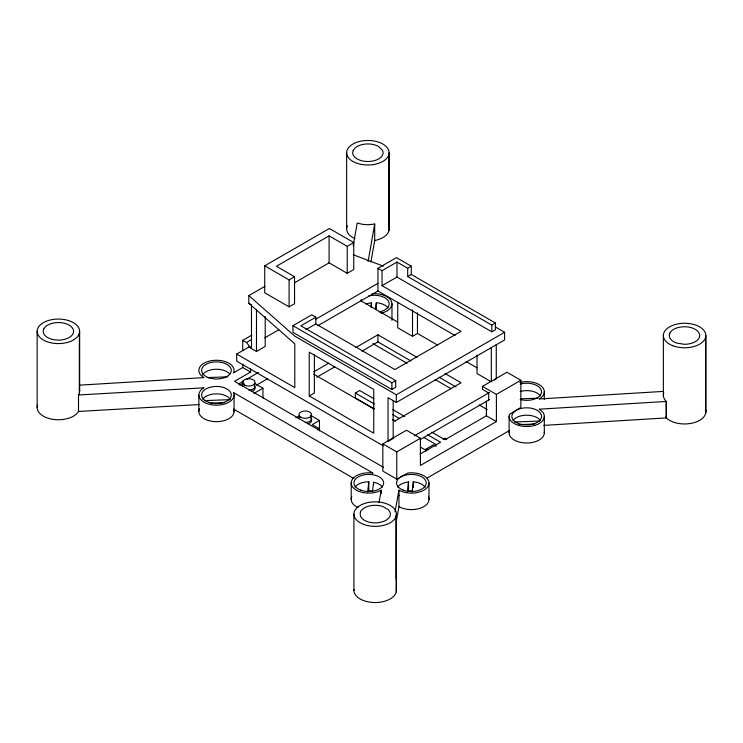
<?xml version="1.0" encoding="UTF-8"?>
<svg xmlns="http://www.w3.org/2000/svg" width="743" height="743" viewBox="0 0 743 743"><rect width="100%" height="100%" fill="white"/><g stroke="black" fill="none" stroke-linecap="round" stroke-linejoin="round"><path stroke-width="1.11" d="M37.15 407.508L37.15 331.322M79.455 392.629L79.455 332.929L79.455 392.629A21.278 12.287 0 0 1 78.507 394.979L78.507 411.446A21.241 12.259 0 0 1 61.167 419.665L59.784 419.739A21.241 12.259 0 0 1 37.559 405.111M388.942 230.506L388.942 154.33L388.942 230.506A21.241 12.259 0 0 1 374.704 240.518L370.915 262.075M396.195 578.964L396.233 515.698L396.233 591.874A21.241 12.259 0 0 1 377.946 602.434L376.562 602.508A21.241 12.259 0 0 1 353.974 589.468M665.561 417.12A21.241 12.259 0 0 0 685.984 423.937L687.377 423.854A21.241 12.259 0 0 0 705.664 413.303L705.664 337.118M705.85 411.696L705.85 335.52M370.971 307.231L371.472 302.828A14.841 8.563 0 0 0 366.123 304.101M375.531 309.562L376.302 302.735A14.841 8.563 0 0 1 388.078 307.946M367.636 492.015L368.797 481.78A14.841 8.563 0 0 0 355.089 487.074M372.568 491.039L373.571 482.235A14.841 8.563 0 0 1 382.506 487.074M407.368 491.857L408.492 481.947A14.841 8.563 0 0 0 397.672 487.074M412.161 492.089L413.322 481.854A14.841 8.563 0 0 1 425.089 487.074M353.213 245.692L357.207 223.049L362.38 224.275A21.241 12.259 0 0 0 369.271 224.665L374.695 224.042L374.704 240.518M368.11 261.48L374.695 224.042M379.032 502.528L381.243 490.148A17.609 10.161 0 0 1 351.95 485.913A17.609 10.161 0 0 1 372.234 472.994L373.005 473.096L233.543 392.583L233.729 393.028A17.609 10.161 0 0 1 211.346 404.731A17.609 10.161 0 0 1 204.009 387.818L78.507 394.979M395.053 511.825L398.935 490.148A17.609 10.161 0 0 0 428.228 485.913A17.609 10.161 0 0 0 407.953 472.994L396.753 479.114L382.831 471.081L382.831 443.887L406.486 430.225L420.408 438.268L420.408 465.452L496.389 421.587L496.389 394.394L520.852 380.277L520.852 407.47L509.438 414.399A17.609 10.161 0 0 0 531.821 426.101A17.609 10.161 0 0 0 539.158 409.189L666.295 401.443L666.295 417.91L543.783 425.386M396.474 520.314L398.935 506.624L398.935 490.148M663.778 392.833L663.415 394.422A21.241 12.259 0 0 0 664.093 398.397L664.493 399.167A21.241 12.259 0 0 0 666.211 401.35L666.295 417.91M79.408 392.369L79.585 391.83A21.241 12.259 0 0 0 79.222 388.635M388.895 230.246L389.072 229.708A21.241 12.259 0 0 0 388.942 227.302M353.752 242.571L347.222 246.332L329.093 235.865L276.424 266.273L294.553 276.74L294.553 303.72L289.101 306.868L264.722 292.788L264.722 265.818L329.372 228.491L353.752 242.571L353.752 269.542L347.222 273.313L329.093 262.846L294.312 282.925M383.304 445.846L236.711 361.209L236.711 354.077L294.795 387.614L294.795 343.833L248.84 303.293L248.84 295.603L264.852 286.361M264.722 265.818L289.101 279.888L294.553 276.74M242.738 350.547L242.738 340.35L251.747 335.149M242.738 340.35L246.462 342.495L251.459 339.607M317.735 325.759L377.946 291.005L377.946 268.316L396.456 257.626L411.278 266.189L411.278 274.464L495.386 323.029L495.386 329.743L491.81 331.815L396.966 277.055L382.032 285.684L382.032 270.684L396.966 262.056L407.693 268.26L411.278 266.189M236.711 354.077L249.741 346.554M264.768 337.879L278.801 329.781M315.812 317.196L300.869 325.824L395.703 380.583L395.713 387.298L391.886 389.499L292.956 332.381L292.956 325.666L311.716 314.828L315.812 317.196L315.812 323.911L394.849 369.54L461.069 331.313L382.032 285.684M248.84 303.293L251.468 304.806L251.468 348.588L256.484 351.485L265.214 346.442L265.214 316.49M315.729 319.23L377.946 283.315M305.847 329.669L315.812 323.911M250.567 368.649L250.567 372.067L242.738 367.544L233.543 372.847L233.729 372.401A17.609 10.161 0 0 0 211.346 360.699A17.609 10.161 0 0 0 204.009 377.611L79.455 385.153M407.693 268.26L407.693 276.535L411.278 274.464M250.567 372.067L234.528 381.326L383.407 467.282M238.503 383.955L243.463 381.094M246.444 379.367L258.36 372.494M239.543 385.134L243.546 382.812M256.484 385.125L267.369 378.837M253.939 393.446L262.966 388.236L262.966 398.016M313.722 371.862L328.777 363.169M355.869 347.529L377.946 334.787L416.999 357.337M316.732 377.258L334.796 366.828M361.887 351.188L377.946 341.919L410.99 360.996M309.227 395.945L373.748 433.197L373.748 389.416L309.227 352.163L309.227 395.945L314.373 392.973L314.373 354.959M397.728 302.438L397.728 327.784L412.514 336.319L417.464 333.458L437.311 344.919M295.835 417.872L299.68 415.653M374.388 408.956L355.33 397.951L355.33 393.028L359.686 390.512L373.729 398.619M319.471 430.206L319.471 420.436L312.236 424.606L319.406 428.748L319.406 430.921M292.956 325.666L391.886 382.784L395.703 380.583M407.693 276.535L491.81 325.1L495.386 323.029M317.614 429.779L319.406 428.748M248.84 295.603L294.795 336.142L396.353 394.774L504.59 332.288L504.59 339.978L396.353 402.465L388.041 397.663L388.041 441.444M488.671 400.087L488.671 392.954L482.467 389.369L482.467 386.36L506.93 372.234L520.852 380.277M388.895 440.952L393.177 438.481L393.177 400.458M494.29 380.1L496.268 378.958L496.268 344.399M414.399 435.835L489.553 392.443M382.831 443.887L396.753 451.92L420.408 438.268M420.408 439.494L489.553 399.576M426.241 451.122L426.241 448.948L433.41 444.806L436.104 446.357M443.144 439.187L444.936 438.156L446.729 439.187M420.129 454.057L440.58 442.243L427.55 434.72M496.389 421.587L486.377 415.811L444.936 439.735L431.897 432.212M427.262 477.972L509.624 430.429M663.313 391.412L539.158 398.982A17.609 10.161 0 0 0 541.35 386.146A17.609 10.161 0 0 0 519.97 382.404M78.507 411.446L199.403 404.564M207.306 377.593L227.757 376.822M204.195 400.635L230.506 399.641M210.845 403.17L224.479 402.65M520.964 398.833L538.006 398.192M514.444 422.005L539.613 421.058M518.818 424.624L534.728 424.021M353.296 254.784L383.351 266.143M495.6 327.096L504.59 332.288M377.946 268.316L382.032 270.684M377.946 291.005L455.06 335.53M360.866 300.785L397.7 322.053M466.093 361.535L477.015 367.841M482.467 386.36L496.389 394.394M445.048 373.525L461.069 382.775L394.849 421.012L392.843 419.86M439.039 377.193L456.063 387.019M372.865 343.563L406.978 363.262M435.073 379.478L451.122 388.747M479.216 404.963L487.25 409.597M392.778 409.625L404.814 416.572M355.33 393.028L374.388 404.034M392.443 414.455L399.465 418.504M392.443 419.377L395.452 421.114M423.538 437.33L436.568 444.853M313.722 374.175L373.813 408.873M426.241 448.948L428.033 449.979M248.794 346.86L251.013 348.142L246.462 342.495M420.427 447.091L426.417 450.546M310.453 415.226L319.471 420.436M254.32 383.249L262.966 388.236M233.543 409.059L353.947 478.566M705.664 413.303L705.804 412.504A21.241 12.259 0 0 0 705.441 409.309M396.233 591.874L396.372 591.075A21.241 12.259 0 0 0 396.372 589.468M663.369 335.52L663.369 395.22M544.313 391.793L544.313 399.483M544.313 416.377L544.313 432.853M509.104 416.377L509.104 432.853M491.81 325.1L491.81 331.815M491.318 347.25L491.318 381.818L477.025 373.562L477.025 355.135M486.377 401.034L486.377 415.811M428.99 482.959L428.99 499.435M417.464 312.719L417.464 333.458M413.322 481.854L413.322 487.538M412.514 309.822L412.514 336.319M408.492 481.947L408.492 491.03A14.841 8.563 0 0 1 412.356 490.891M396.966 262.056L396.966 277.055M396.753 451.92L396.753 479.114M396.418 514.091A21.241 12.259 0 0 1 364.553 524.716A21.241 12.259 0 0 1 364.553 503.475A21.241 12.259 0 0 1 396.418 514.091L396.418 590.276M396.353 394.774L396.353 402.465M391.97 303.841L391.97 320.317M391.886 382.784L391.886 389.499M389.118 152.724A21.241 12.259 0 0 1 357.262 163.349A21.241 12.259 0 0 1 357.262 142.108A21.241 12.259 0 0 1 389.118 152.724L389.118 228.909M381.243 490.148L381.243 493.445M377.946 334.787L377.946 341.919M376.302 302.735L376.302 309.552M373.571 482.235L373.571 484.51M371.472 302.828L371.472 307.37M368.797 481.78L368.797 490.872A14.841 8.563 0 0 1 372.642 491.16M353.928 514.091L353.928 590.276M351.198 482.959L351.198 499.435M347.222 246.332L347.222 273.313M346.637 152.724L346.637 228.909M329.093 235.865L329.093 262.846M289.101 279.888L289.101 306.868M256.484 310.007L256.484 351.485M242.738 364.144L242.738 367.544M234.064 395.007L234.064 411.483M198.855 395.007L198.855 411.483M79.631 331.322L79.631 391.032M368.686 295.928A14.841 8.563 0 0 1 388.255 300.822A14.841 8.563 0 0 1 379.134 311.949M360.661 300.562A14.841 8.563 0 0 1 361.516 299.559M310.76 416.934A6.362 3.669 0 0 1 310.76 420.603A6.362 3.669 0 0 1 305.252 422.442M298.89 418.764A6.362 3.669 0 0 1 299.745 416.934M520.146 384.112A14.841 8.563 0 0 1 541.545 391.793A14.841 8.563 0 0 1 520.146 399.474M520.146 391.496A14.841 8.563 0 0 1 540.412 395.898M354.95 238.633A21.241 12.259 0 0 1 347.362 225.733M428.386 496.807A17.609 10.161 0 0 1 420.185 508.24A17.609 10.161 0 0 1 398.935 506.624M544.275 432.194A17.609 10.161 0 0 1 526.128 443.014A17.609 10.161 0 0 1 509.252 431.525M202.755 399.121A14.841 8.563 0 0 1 215.972 393.836A14.841 8.563 0 0 1 229.763 398.61M202.412 375.057A14.841 8.563 0 0 1 215.489 369.262A14.841 8.563 0 0 1 229.763 374.017M512.995 420.492A14.841 8.563 0 0 1 526.703 415.198A14.841 8.563 0 0 1 540.412 420.492M399.613 495.562A14.841 8.563 0 0 1 399.047 495.107M254.255 386.295A6.362 3.669 0 0 1 251.923 391.31M310.76 418.699A6.362 3.669 0 0 1 308.429 423.714M254.255 384.521A6.362 3.669 0 0 1 248.747 390.029M242.385 386.36A6.362 3.669 0 0 1 244.252 383.76M233.729 409.504A17.609 10.161 0 0 1 215.879 421.643A17.609 10.161 0 0 1 199.458 408.854M372.067 293.764A17.609 10.161 0 0 1 391.375 301.212A17.609 10.161 0 0 1 381.103 313.23M358.08 507.497A17.609 10.161 0 0 1 351.792 496.807M43.698 329.056L43.178 331.322A15.213 8.786 0 0 0 54.453 339.811L58.391 340.108A15.213 8.786 0 0 0 73.083 329.056L71.569 326.939A15.213 8.786 0 0 0 56.403 322.62A15.213 8.786 0 0 0 43.698 329.056M353.185 150.457L352.665 152.724A15.213 8.786 0 0 0 357.123 158.937L358.07 159.364A12.937 7.467 0 0 0 366.708 161.426L367.878 161.51A15.213 8.786 0 0 0 382.58 150.457L378.642 146.52A15.213 8.786 0 0 0 353.185 150.457M360.476 511.825C358.172 519.831 369.039 523.035 375.178 522.877A15.213 8.786 0 0 0 389.871 511.825L388.348 509.698L382.784 506.485A15.213 8.786 0 0 0 360.476 511.825M669.787 333.245L669.267 335.52A15.213 8.786 0 0 0 676.873 343.127L684.479 344.297A15.213 8.786 0 0 0 699.182 333.245L697.658 331.127A15.213 8.786 0 0 0 684.479 326.734L680.542 327.031A15.213 8.786 0 0 0 669.787 333.245M300.757 417.25A6.362 3.669 0 0 0 311.391 415.606A6.362 3.669 0 0 0 303.608 411.111A6.362 3.669 0 0 0 300.757 417.25M518.465 423.501A14.841 8.563 0 0 0 541.517 416.944A14.841 8.563 0 0 0 520.146 408.696A14.841 8.563 0 0 0 518.465 423.501M360.559 490.083A14.841 8.563 0 0 0 383.602 483.517A14.841 8.563 0 0 0 362.231 475.279A14.841 8.563 0 0 0 360.559 490.083M209.043 402.427A14.841 8.563 0 0 0 231.296 395.007A14.841 8.563 0 0 0 209.043 387.586A14.841 8.563 0 0 0 209.043 402.427M209.043 377.843A14.841 8.563 0 0 0 231.296 370.423A14.841 8.563 0 0 0 209.043 363.002A14.841 8.563 0 0 0 209.043 377.843M403.143 490.083A14.841 8.563 0 0 0 426.194 483.517A14.841 8.563 0 0 0 404.824 475.279A14.841 8.563 0 0 0 403.143 490.083M244.252 385.004A6.362 3.669 0 0 0 254.886 383.36A6.362 3.669 0 0 0 247.103 378.865A6.362 3.669 0 0 0 244.252 385.004M672.805 345.718A21.241 12.259 0 0 0 705.804 336.319A21.241 12.259 0 0 0 675.211 324.524A21.241 12.259 0 0 0 672.805 345.718M46.586 341.52A21.241 12.259 0 0 0 79.585 332.13A21.241 12.259 0 0 0 49.001 320.326A21.241 12.259 0 0 0 46.586 341.52"/></g></svg>
